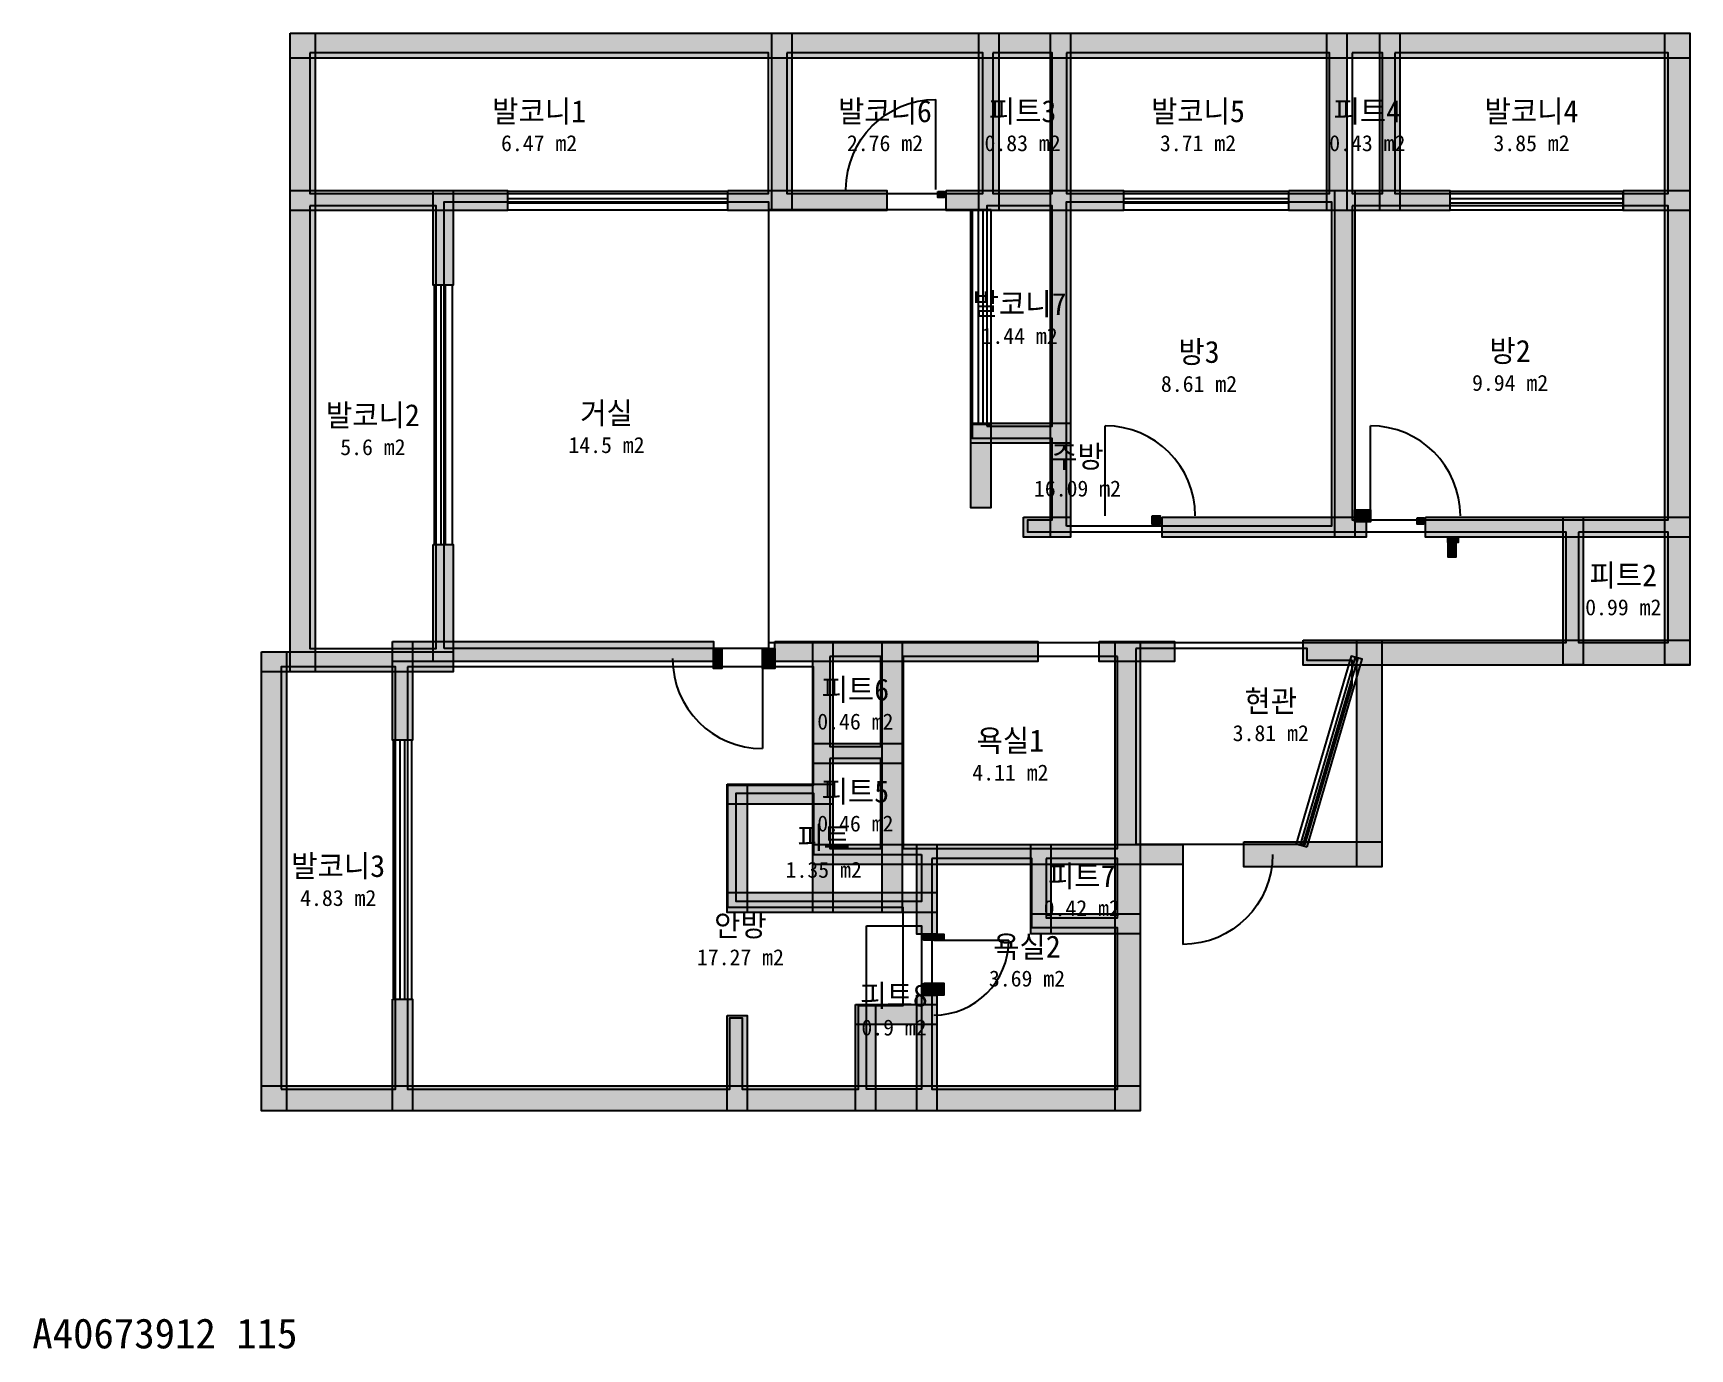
# Model space of a CAD drawing. Header units: millimetres. Extents: x 9 to 16584, y -905 to 12258.
import ezdxf
from ezdxf.enums import TextEntityAlignment as Align

# ---------------------------------------------------------------- set-up
doc = ezdxf.new("R2010")
doc.units = ezdxf.units.MM
for name, color, linetype in [('A-ANNO-TEXT', 7, 'Continuous'), ('A-AREA', 9, 'Continuous'), ('A-AREA-IDEN', 7, 'Continuous'), ('A-DOOR', 4, 'Continuous'), ('A-GLAZ', 5, 'Continuous'), ('A-WALL-EXTR', 7, 'Continuous'), ('A-WALL-PATT', 8, 'Continuous'), ('A-WALL-PRTN', 8, 'Continuous'), ('A-WALL-STRC', 7, 'Continuous')]:
    doc.layers.add(name, color=color, linetype=linetype)

# ---------------------------------------------------------------- blocks, each defined once
blk = doc.blocks.new('JJ-DOOR-SWING')
blk.add_line((0, 0), (0, 1000))
blk.add_arc((0, 0), 1000, 0, 90)
at = {"flags": 1}
for tag, p in [('WIDTH', (0, -150)), ('TYPE', (0, -250))]:
    blk.add_attdef(tag, p, '', height=80, dxfattribs=at)
blk = doc.blocks.new('JJ-WIN-DOUBLE')
for p, q in [((1000, 500), (0, 500)), ((0, 500), (0, -500)), ((1000, -500), (1000, 500)), ((0, 120), (1000, 120)), ((0, -120), (1000, -120)), ((0, -500), (1000, -500))]:
    blk.add_line(p, q)
at = {"flags": 1}
for tag, p in [('WIDTH', (0, -700)), ('TYPE', (0, -800))]:
    blk.add_attdef(tag, p, '', height=80, dxfattribs=at)

msp = doc.modelspace()

# ---------------------------------------------------------------- linework, layer by layer
at = {"layer": 'A-AREA'}
for points in [[(2776, 12061), (2776, 10653), (7367, 10653), (7367, 12061)], [(7551, 12061), (7551, 10653), (9510, 10653), (9510, 12061)], [(9612, 12061), (9612, 10653), (10204, 10653), (10204, 12061)], [(10347, 12061), (10347, 10653), (12980, 10653), (12980, 12061)], [(13204, 12061), (13204, 10653), (13510, 10653), (13510, 12061)], [(13633, 12061), (13633, 10653), (16367, 10653), (16367, 12061)], [(2776, 10531), (2776, 6102), (4041, 6102), (4041, 10531)], [(4122, 6102), (4122, 10571), (7367, 10571), (7367, 6102)], [(7367, 10490), (7367, 6163), (15347, 6163), (15347, 7265), (9959, 7265), (9959, 7388), (10204, 7388), (10204, 8204), (9408, 8204), (9408, 10490)], [(9551, 8327), (10204, 8327), (10204, 10531), (9551, 10531)], [(10347, 7327), (10347, 10571), (13000, 10571), (13000, 7327)], [(13204, 10531), (13204, 7388), (16367, 7388), (16367, 10531)], [(15469, 7265), (15469, 6163), (16367, 6163), (16367, 7265)], [(7980, 6020), (7980, 5122), (8490, 5122), (8490, 6020)], [(10857, 6020), (8714, 6020), (8714, 4102), (10857, 4102)], [(11041, 6102), (11041, 4143), (12735, 4143), (13204, 5735), (13204, 5980), (12755, 5980), (12755, 6102)], [(2490, 1694), (3633, 1694), (3633, 5918), (2490, 5918)], [(3755, 5918), (3755, 1694), (6980, 1694), (6980, 2408), (7102, 2408), (7102, 1694), (8265, 1694), (8265, 2531), (8714, 2531), (8714, 3510), (6959, 3510), (6959, 4735), (7816, 4735), (7816, 5918)], [(7980, 5000), (7980, 4102), (8490, 4102), (8490, 5000)], [(8898, 4041), (8898, 3571), (7041, 3571), (7041, 4653), (7816, 4653), (7816, 4041)], [(9000, 4000), (9000, 1694), (10857, 1694), (10857, 3306), (10000, 3306), (10000, 4000)], [(10143, 4000), (10143, 3408), (10857, 3408), (10857, 4000)], [(8347, 3327), (8898, 3327), (8898, 1694), (8347, 1694)]]:
    msp.add_lwpolyline(points, close=True, dxfattribs=at)
at = {"layer": 'A-GLAZ'}
for p, q in [((12687, 4136), (13238, 6014)), ((12713, 4129), (13264, 6006))]:
    msp.add_line(p, q, dxfattribs=at)
msp.add_lwpolyline([(12754, 4117), (13305, 5994), (13197, 6026), (12646, 4149)], close=True, dxfattribs=at)
at = {"layer": 'A-WALL-EXTR'}
for points in [[(2579, 12257), (2829, 12257), (2829, 5869), (2579, 5869)], [(2580, 12258), (16584, 12258), (16584, 12008), (2580, 12008)], [(16334, 12257), (16584, 12257), (16584, 5937), (16334, 5937)], [(9061, 10673), (9122, 10673), (9122, 10612), (9061, 10612)], [(11204, 7429), (11286, 7429), (11286, 7347), (11204, 7347)], [(13857, 7408), (13918, 7408), (13918, 7347), (13857, 7347)], [(14163, 7204), (14265, 7204), (14265, 7163), (14163, 7163)], [(14163, 7163), (14163, 7020), (14245, 7020), (14245, 7163)], [(10834, 6171), (11084, 6171), (11084, 1478), (10834, 1478)], [(12714, 6186), (16584, 6186), (16584, 5936), (12714, 5936)], [(13253, 6186), (13503, 6186), (13503, 3916), (13253, 3916)], [(2293, 6069), (2543, 6069), (2543, 1478), (2293, 1478)], [(12122, 4166), (13502, 4166), (13502, 3916), (12122, 3916)], [(2294, 1727), (11084, 1727), (11084, 1477), (2294, 1477)]]:
    msp.add_lwpolyline(points, close=True, dxfattribs=at)
at = {"layer": 'A-WALL-PATT', "color": 8}
for points in [[(2579, 12257), (2829, 12257), (2579, 5869), (2829, 5869)], [(2580, 12258), (16584, 12258), (2580, 12008), (16584, 12008)], [(7400, 12257), (7600, 12257), (7400, 10482), (7600, 10482)], [(9471, 12257), (9671, 12257), (9471, 10482), (9671, 10482)], [(10186, 12257), (10386, 12257), (10186, 7216), (10386, 7216)], [(12951, 12257), (13151, 12257), (12951, 10482), (13151, 10482)], [(13482, 12257), (13682, 12257), (13482, 10482), (13682, 10482)], [(16334, 12257), (16584, 12257), (16334, 5937), (16584, 5937)], [(2580, 10682), (4755, 10682), (2580, 10482), (4755, 10482)], [(4012, 10682), (4212, 10682), (4012, 9735), (4212, 9735)], [(6959, 10682), (8551, 10682), (6959, 10482), (8551, 10482)], [(9061, 10673), (9061, 10612), (9122, 10612)], [(9122, 10612), (9122, 10673), (9061, 10673)], [(9143, 10682), (10918, 10682), (9143, 10482), (10918, 10482)], [(12571, 10682), (14184, 10682), (12571, 10482), (14184, 10482)], [(13033, 10682), (13233, 10682), (13033, 7216), (13233, 7216)], [(15918, 10682), (16584, 10682), (15918, 10482), (16584, 10482)], [(9390, 8355), (10386, 8355), (9390, 8155), (10386, 8155)], [(9390, 8355), (9590, 8355), (9390, 7510), (9590, 7510)], [(13233, 7489), (13388, 7489), (13233, 7369), (13388, 7369)], [(9918, 7416), (10386, 7416), (9918, 7216), (10386, 7216)], [(11204, 7429), (11204, 7347), (11286, 7347)], [(11286, 7347), (11286, 7429), (11204, 7429)], [(11306, 7416), (13347, 7416), (11306, 7216), (13347, 7216)], [(13857, 7408), (13857, 7347), (13918, 7347)], [(13918, 7347), (13918, 7408), (13857, 7408)], [(13939, 7416), (16584, 7416), (13939, 7216), (16584, 7216)], [(15318, 7416), (15518, 7416), (15318, 5937), (15518, 5937)], [(4012, 7143), (4212, 7143), (4012, 5971), (4212, 5971)], [(14163, 7204), (14163, 7163), (14265, 7163)], [(14265, 7163), (14265, 7204), (14163, 7204)], [(14245, 7163), (14163, 7163), (14163, 7020)], [(14163, 7020), (14245, 7020), (14245, 7163)], [(3604, 6171), (6816, 6171), (3604, 5971), (6816, 5971)], [(3604, 6171), (3804, 6171), (3604, 5184), (3804, 5184)], [(7429, 6171), (10061, 6171), (7429, 5971), (10061, 5971)], [(7808, 6171), (8008, 6171), (7808, 3461), (8008, 3461)], [(8502, 6171), (8702, 6171), (8502, 3461), (8702, 3461)], [(10673, 6171), (11429, 6171), (10673, 5971), (11429, 5971)], [(10834, 6171), (11084, 6171), (10834, 1478), (11084, 1478)], [(12714, 6186), (16584, 6186), (12714, 5936), (16584, 5936)], [(13253, 6186), (13503, 6186), (13253, 3916), (13503, 3916)], [(2293, 6069), (2543, 6069), (2293, 1478), (2543, 1478)], [(2294, 6069), (4212, 6069), (2294, 5869), (4212, 5869)], [(6816, 6100), (6898, 6100), (6816, 5900), (6898, 5900)], [(7306, 6100), (7429, 6100), (7306, 5900), (7429, 5900)], [(7808, 5151), (8702, 5151), (7808, 4951), (8702, 4951)], [(6951, 4743), (8008, 4743), (6951, 4543), (8008, 4543)], [(6951, 4743), (7151, 4743), (6951, 3461), (7151, 3461)], [(12122, 4166), (13502, 4166), (12122, 3916), (13502, 3916)], [(7808, 4141), (11510, 4141), (7808, 3941), (11510, 3941)], [(8849, 4141), (9049, 4141), (8849, 3245), (9049, 3245)], [(9992, 4141), (10192, 4141), (9992, 3247), (10192, 3247)], [(6951, 3661), (9049, 3661), (6951, 3461), (9049, 3461)], [(9992, 3447), (11084, 3447), (9992, 3247), (11084, 3247)], [(8920, 3245), (9120, 3245), (8920, 3184), (9120, 3184)], [(8920, 2755), (9120, 2755), (8920, 2633), (9120, 2633)], [(3604, 2592), (3804, 2592), (3604, 1478), (3804, 1478)], [(8237, 2539), (9049, 2539), (8237, 2339), (9049, 2339)], [(8237, 2539), (8437, 2539), (8237, 1478), (8437, 1478)], [(8849, 2633), (9049, 2633), (8849, 1478), (9049, 1478)], [(6951, 2429), (7151, 2429), (6951, 1478), (7151, 1478)], [(2294, 1727), (11084, 1727), (2294, 1477), (11084, 1477)]]:
    msp.add_solid(points, dxfattribs=at)
at = {"layer": 'A-WALL-PRTN'}
msp.add_lwpolyline([(13233, 7489), (13388, 7489), (13388, 7369), (13233, 7369)], close=True, dxfattribs=at)
at = {"layer": 'A-WALL-STRC'}
for points in [[(7400, 12257), (7600, 12257), (7600, 10482), (7400, 10482)], [(9471, 12257), (9671, 12257), (9671, 10482), (9471, 10482)], [(10186, 12257), (10386, 12257), (10386, 7216), (10186, 7216)], [(12951, 12257), (13151, 12257), (13151, 10482), (12951, 10482)], [(13482, 12257), (13682, 12257), (13682, 10482), (13482, 10482)], [(2580, 10682), (4755, 10682), (4755, 10482), (2580, 10482)], [(4012, 10682), (4212, 10682), (4212, 9735), (4012, 9735)], [(6959, 10682), (8551, 10682), (8551, 10482), (6959, 10482)], [(9143, 10682), (10918, 10682), (10918, 10482), (9143, 10482)], [(12571, 10682), (14184, 10682), (14184, 10482), (12571, 10482)], [(13033, 10682), (13233, 10682), (13233, 7216), (13033, 7216)], [(15918, 10682), (16584, 10682), (16584, 10482), (15918, 10482)], [(9390, 8355), (10386, 8355), (10386, 8155), (9390, 8155)], [(9390, 8355), (9590, 8355), (9590, 7510), (9390, 7510)], [(9918, 7416), (10386, 7416), (10386, 7216), (9918, 7216)], [(11306, 7416), (13347, 7416), (13347, 7216), (11306, 7216)], [(13939, 7416), (16584, 7416), (16584, 7216), (13939, 7216)], [(15318, 7416), (15518, 7416), (15518, 5937), (15318, 5937)], [(4012, 7143), (4212, 7143), (4212, 5971), (4012, 5971)], [(3604, 6171), (6816, 6171), (6816, 5971), (3604, 5971)], [(3604, 6171), (3804, 6171), (3804, 5184), (3604, 5184)], [(7429, 6171), (10061, 6171), (10061, 5971), (7429, 5971)], [(7808, 6171), (8008, 6171), (8008, 3461), (7808, 3461)], [(8502, 6171), (8702, 6171), (8702, 3461), (8502, 3461)], [(10673, 6171), (11429, 6171), (11429, 5971), (10673, 5971)], [(2294, 6069), (4212, 6069), (4212, 5869), (2294, 5869)], [(6816, 6100), (6898, 6100), (6898, 5900), (6816, 5900)], [(7306, 6100), (7429, 6100), (7429, 5900), (7306, 5900)], [(7808, 5151), (8702, 5151), (8702, 4951), (7808, 4951)], [(6951, 4743), (8008, 4743), (8008, 4543), (6951, 4543)], [(6951, 4743), (7151, 4743), (7151, 3461), (6951, 3461)], [(7808, 4141), (11510, 4141), (11510, 3941), (7808, 3941)], [(8849, 4141), (9049, 4141), (9049, 3245), (8849, 3245)], [(9992, 4141), (10192, 4141), (10192, 3247), (9992, 3247)], [(6951, 3661), (9049, 3661), (9049, 3461), (6951, 3461)], [(9992, 3447), (11084, 3447), (11084, 3247), (9992, 3247)], [(8920, 3245), (9120, 3245), (9120, 3184), (8920, 3184)], [(8920, 2755), (9120, 2755), (9120, 2633), (8920, 2633)], [(3604, 2592), (3804, 2592), (3804, 1478), (3604, 1478)], [(8237, 2539), (9049, 2539), (9049, 2339), (8237, 2339)], [(8237, 2539), (8437, 2539), (8437, 1478), (8237, 1478)], [(8849, 2633), (9049, 2633), (9049, 1478), (8849, 1478)], [(6951, 2429), (7151, 2429), (7151, 1478), (6951, 1478)]]:
    msp.add_lwpolyline(points, close=True, dxfattribs=at)

# ---------------------------------------------------------------- block references
at = {"layer": 'A-DOOR'}
for p, xscale, yscale, rotation in [((9041, 10694), 0.9, -0.9, 180), ((7306, 6000), 0.9, 0.9, 180), ((9020, 3184), 0.75, 0.75, -90)]:
    msp.add_blockref('JJ-DOOR-SWING', p, dxfattribs=dict(at, xscale=xscale, yscale=yscale, rotation=rotation))
at = {"layer": 'A-DOOR', "xscale": 0.9}
for p, yscale in [((10735, 7429), 0.9), ((13388, 7429), 0.9), ((11510, 4041), -0.9)]:
    msp.add_blockref('JJ-DOOR-SWING', p, dxfattribs=dict(at, yscale=yscale))
at = {"layer": 'A-GLAZ', "yscale": 0.1836734693877551}
for p, xscale in [((4755, 10582), 2.204081632653061), ((10918, 10582), 1.653061224489795), ((14184, 10582), 1.734693877551021)]:
    msp.add_blockref('JJ-WIN-DOUBLE', p, dxfattribs=dict(at, xscale=xscale))
at = {"layer": 'A-GLAZ', "rotation": 90}
for p, xscale, yscale in [((9490, 8347), 2.142857142857143, 0.2040816326530612), ((4112, 7143), 2.591836734693878, 0.1836734693877551), ((3704, 2592), 2.591836734693878, 0.1836734693877551)]:
    msp.add_blockref('JJ-WIN-DOUBLE', p, dxfattribs=dict(at, xscale=xscale, yscale=yscale))

# ---------------------------------------------------------------- texts
at = {"layer": 'A-ANNO-TEXT'}
msp.add_text('A40673912 115', height=300, dxfattribs=at).set_placement((0, -900))
at = {"layer": 'A-AREA-IDEN'}
for s, height, p in [('발코니1', 220, (5071, 11477)), ('발코니6', 220, (8531, 11477)), ('피트3', 220, (9908, 11477)), ('발코니5', 220, (11663, 11477)), ('피트4', 220, (13357, 11477)), ('발코니4', 220, (15000, 11477)), ('6.47 m2', 160, (5071, 11157)), ('2.76 m2', 160, (8531, 11157)), ('0.83 m2', 160, (9908, 11157)), ('3.71 m2', 160, (11663, 11157)), ('0.43 m2', 160, (13357, 11157)), ('3.85 m2', 160, (15000, 11157)), ('발코니7', 220, (9878, 9549)), ('1.44 m2', 160, (9878, 9229)), ('방3', 220, (11673, 9069)), ('방2', 220, (14786, 9079)), ('8.61 m2', 160, (11673, 8749)), ('9.94 m2', 160, (14786, 8759)), ('발코니2', 220, (3408, 8436)), ('거실', 220, (5745, 8457)), ('5.6 m2', 160, (3408, 8116)), ('14.5 m2', 160, (5745, 8137)), ('주방', 220, (10457, 8022)), ('16.09 m2', 160, (10457, 7702)), ('피트2', 220, (15918, 6834)), ('0.99 m2', 160, (15918, 6514)), ('피트6', 220, (8235, 5691)), ('현관', 220, (12391, 5575)), ('0.46 m2', 160, (8235, 5371)), ('욕실1', 220, (9786, 5181)), ('3.81 m2', 160, (12391, 5255)), ('피트5', 220, (8235, 4671)), ('4.11 m2', 160, (9786, 4861)), ('피트', 220, (7918, 4208)), ('0.46 m2', 160, (8235, 4351)), ('발코니3', 220, (3061, 3926)), ('1.35 m2', 160, (7918, 3888)), ('피트7', 220, (10500, 3824)), ('4.83 m2', 160, (3061, 3606)), ('0.42 m2', 160, (10500, 3504)), ('안방', 220, (7085, 3333)), ('욕실2', 220, (9952, 3120)), ('17.27 m2', 160, (7085, 3013)), ('3.69 m2', 160, (9952, 2800)), ('피트8', 220, (8622, 2630)), ('0.9 m2', 160, (8622, 2310))]:
    msp.add_text(s, height=height, dxfattribs=at).set_placement(p, align=Align.MIDDLE_CENTER)

doc.saveas('drawing.dxf')
